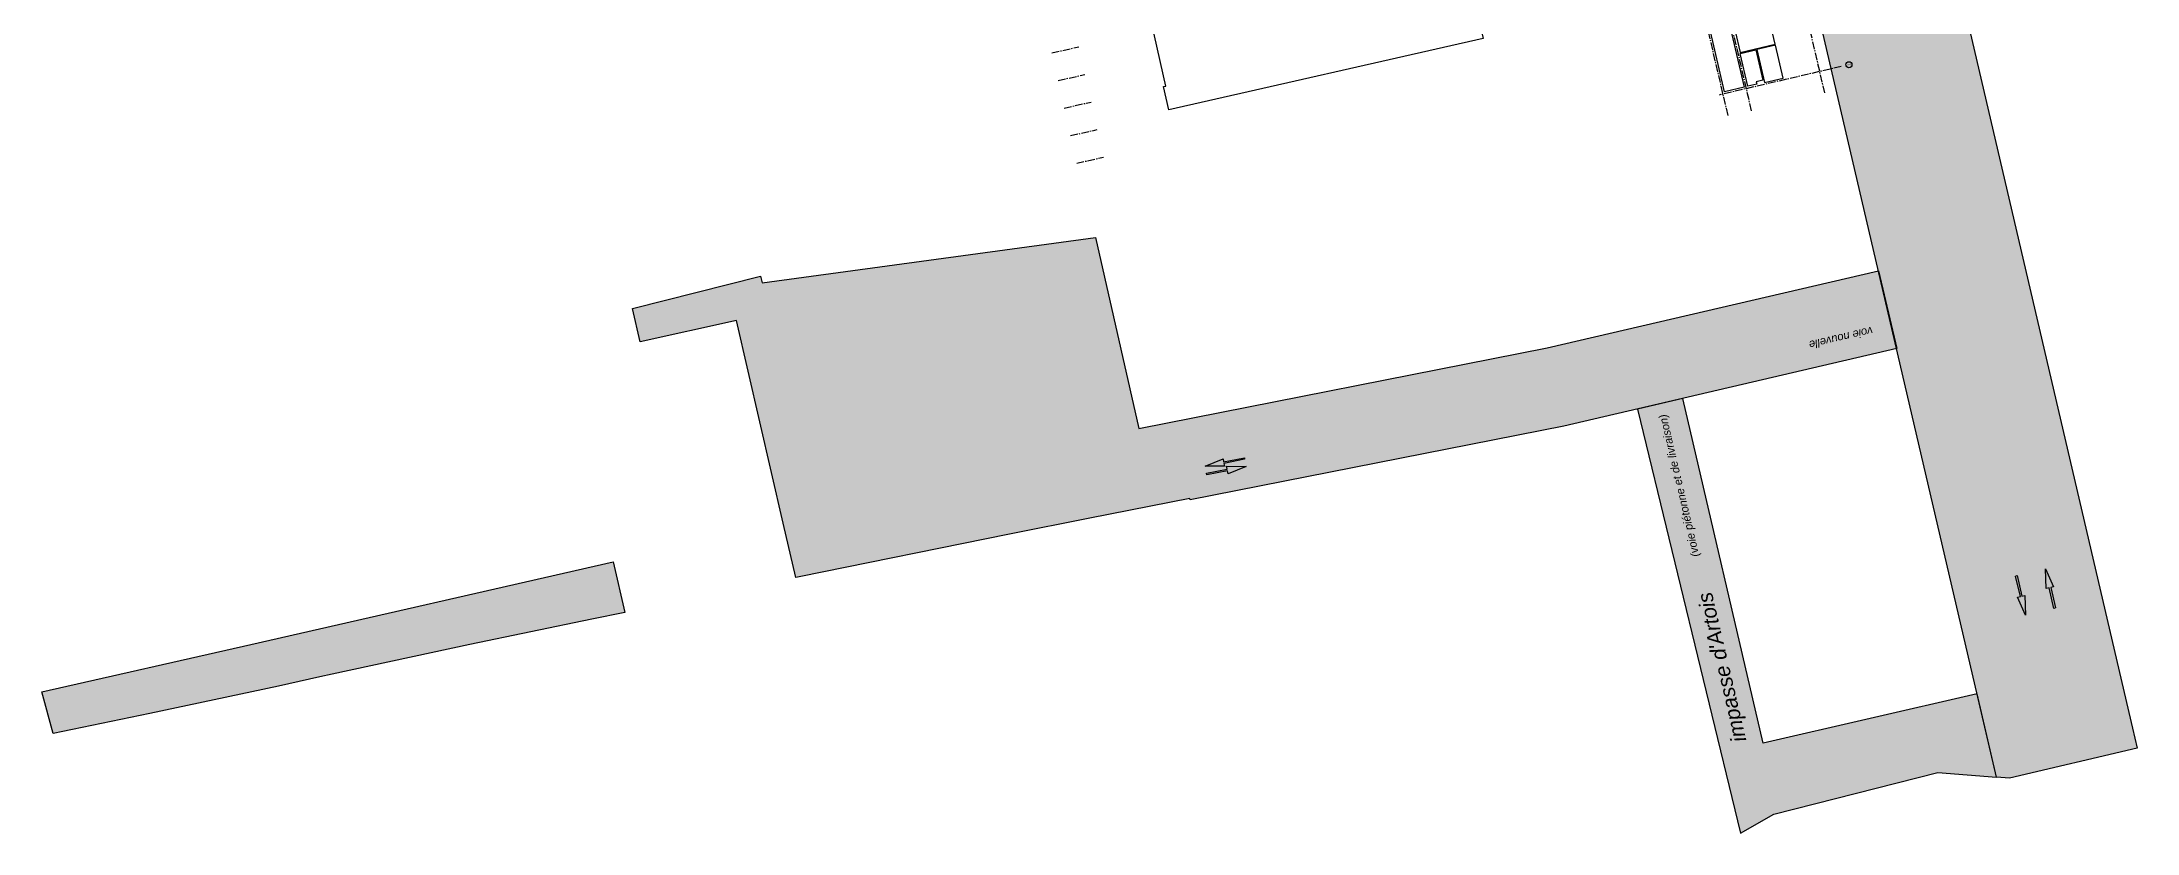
# Model space of a CAD drawing. Header units: metres. Extents: x 595957 to 596489, y 139635 to 139908.
# Drawn here: x 596279.9 to 596489.3, y 139676.1 to 139755.2 of the extents above; entities that cross this region are included whole.
import ezdxf
from ezdxf.enums import TextEntityAlignment as Align

# ---------------------------------------------------------------- set-up
doc = ezdxf.new("R2010")
doc.units = ezdxf.units.M
doc.header["$MEASUREMENT"] = 0
doc.linetypes.add('AXES2', pattern=[1.125, 0.75, -0.125, 0.125, -0.125])
for name, color, linetype in [('00-AXE-0.00', 14, 'AXES2'), ('07-REVETEMENTS-INTER-0.10', 10, 'Continuous'), ('_PROJET-VOIRIE', 252, 'Continuous')]:
    doc.layers.add(name, color=color, linetype=linetype)
doc.layers.add('07-SF-HABIT-0.05', color=7, linetype='Continuous', plot=False)
doc.layers.add('Marquage au sol', color=7, linetype='Continuous', true_color=0xffffff)
doc.styles.get("Standard").update_dxf_attribs({"font": 'arial.ttf'})

# ---------------------------------------------------------------- blocks, each defined once
blk = doc.blocks.new('gsh_ttdr')
blk.add_hatch(color=0).paths.add_polyline_path([(0.526, 0.094), (0.526, 0.02), (0, 0.02), (0, -0.02), (0.526, -0.02), (0.526, -0.094), (0.999, 0)])
at = {"color": 0, "linetype": 'ByBlock'}
for p, q in [((0, 0.02), (0.526, 0.02)), ((0, -0.02), (0, 0.02)), ((0.526, 0.02), (0.526, 0.094)), ((0.526, 0.094), (0.999, 0)), ((0.999, 0), (0.526, -0.094)), ((0.526, -0.02), (0, -0.02)), ((0.526, -0.094), (0.526, -0.02))]:
    blk.add_line(p, q, dxfattribs=at)
blk = doc.blocks.new('A$C07BF1C9F')
at = {"layer": '_PROJET-VOIRIE'}
h = blk.add_hatch(color=256, dxfattribs=at)
h.dxf.hatch_style = 1
h.paths.add_polyline_path([(596118.56, 139600.49), (596117.27, 139600.59), (596087.1, 139729.88), (596072.5, 139726.48), (596068.27, 139744.61), (596069.98, 139745.01), (596067.17, 139757.74), (596067.83, 139757.89), (596053.14, 139820.92), (596079.19, 139826.99), (596131.33, 139603.48)])
h = blk.add_hatch(color=256, dxfattribs=at)
h.dxf.hatch_style = 1
h.paths.add_polyline_path([(595995.95, 139625.97), (595991.29, 139646.25), (595981.66, 139644.09), (595980.9, 139647.44), (595993.69, 139650.66), (595993.85, 139649.99), (596027.19, 139654.52), (596031.51, 139635.43), (596072.33, 139643.49), (596105.46, 139651.21), (596107.29, 139643.42), (596074.01, 139635.66), (596036.66, 139628.3), (596036.62, 139628.44), (596026.63, 139626.47), (596018.57, 139624.87), (595997.56, 139620.62), (595997.22, 139620.55)])
h = blk.add_hatch(color=256, dxfattribs=at)
h.dxf.hatch_style = 1
h.paths.add_polyline_path([(596091.68, 139595), (596095, 139596.89), (596111.41, 139601.05), (596117.27, 139600.59), (596115.33, 139608.93), (596093.94, 139603.99), (596085.91, 139638.44), (596081.38, 139637.38)])
h = blk.add_hatch(color=256, dxfattribs=at)
h.dxf.hatch_style = 1
h.paths.add_polyline_path([(595980.12, 139617.05), (595976.81, 139616.38), (595964.63, 139613.84), (595950.84, 139610.88), (595949.62, 139610.61), (595945.49, 139609.68), (595932.62, 139606.94), (595922.95, 139604.94), (595921.83, 139609.12), (595942.72, 139613.84), (595978.94, 139622.12)])
for points in [[(596118.56, 139600.49), (596117.27, 139600.59), (596087.1, 139729.88), (596072.5, 139726.48), (596068.27, 139744.61), (596069.98, 139745.01), (596067.17, 139757.74), (596067.83, 139757.89), (596053.14, 139820.92), (596079.19, 139826.99), (596131.33, 139603.48)], [(595995.95, 139625.97), (595995.95, 139625.97), (595991.29, 139646.25), (595981.66, 139644.09), (595980.9, 139647.44), (595993.69, 139650.66), (595993.85, 139649.99), (596027.19, 139654.52), (596031.51, 139635.43), (596072.33, 139643.49), (596105.46, 139651.21), (596107.29, 139643.42), (596074.01, 139635.66), (596036.66, 139628.3), (596036.62, 139628.44), (596026.63, 139626.47), (596018.57, 139624.87), (595997.56, 139620.62), (595997.22, 139620.55)], [(596091.68, 139595), (596095, 139596.89), (596111.41, 139601.05), (596117.27, 139600.59), (596115.33, 139608.93), (596093.94, 139603.99), (596085.91, 139638.44), (596081.38, 139637.38)], [(595980.12, 139617.05), (595976.81, 139616.38), (595964.63, 139613.84), (595950.84, 139610.88), (595949.62, 139610.61), (595945.49, 139609.68), (595932.62, 139606.94), (595922.95, 139604.94), (595921.83, 139609.12), (595942.72, 139613.84), (595978.94, 139622.12)]]:
    blk.add_lwpolyline(points, close=True, dxfattribs=at)
at = {"layer": 'Marquage au sol'}
for p, xscale, yscale, rotation in [((596042.08, 139632.44, 0), 4.024660549001916, 4.024660549001916, 191.1377211936287), ((596038.29, 139630.88, 0), 4.024660549001916, 4.024660549001916, 11.13772119362873), ((596119.26, 139620.71, 0), 4.024660549001915, 4.024660549001915, 283.110141363316), ((596123.09, 139617.48, 0), 4.024660549001915, 4.024660549001915, 103.110141366587)]:
    blk.add_blockref('gsh_ttdr', p, dxfattribs=dict(at, xscale=xscale, yscale=yscale, rotation=rotation))
for s, width, insert, char_height, attachment_point, rotation in [('{\\fArial|b0|i1|c0|p34;voie nouvelle}', 16.6274, (596101.72, 139644.5), 0.8, 5, 193.1213), ('{\\fArial|b0|i1|c0|p34;(voie piétonne et de livraison)}', 16.6274, (596085.63, 139629.75), 0.8, 5, 103.1213), ("\\pt13.5;{\\fArial|b0|i1|c0|p34;impasse d'Artois}", 27.0874, (596090.8, 139603.94), 1.5, 1, 103.1213)]:
    blk.add_mtext_dynamic_manual_height_columns(s, width=width, gutter_width=2.5, heights=[0], dxfattribs=dict(insert=insert, char_height=char_height, attachment_point=attachment_point, rotation=rotation))

msp = doc.modelspace()

# ---------------------------------------------------------------- linework, layer by layer
at = {"layer": '00-AXE-0.00'}
for p, q in [((596450.799, 139748.342), (596436.309, 139810.503)), ((596458.119, 139750.11), (596443.643, 139812.212)), ((596448.448, 139747.856), (596433.972, 139809.958)), ((596459.762, 139752.752), (596447.559, 139749.908))]:
    msp.add_line(p, q, dxfattribs=at)
at = {"layer": '00-AXE-0.00', "color": 251, "true_color": 0x666666}
for p, q in [((596380.837, 139754.116), (596383.52, 139754.72)), ((596381.457, 139751.36), (596384.14, 139751.963)), ((596382.077, 139748.604), (596384.76, 139749.207)), ((596382.697, 139745.848), (596385.38, 139746.451)), ((596383.316, 139743.091), (596385.999, 139743.695))]:
    msp.add_line(p, q, dxfattribs=at)
at = {"layer": '00-AXE-0.00', "linetype": 'Continuous'}
msp.add_circle((596460.541, 139752.934), 0.3, dxfattribs=at)
at = {"layer": '07-SF-HABIT-0.05'}
for points in [[(596392.539, 139748.416), (596391.996, 139750.756), (596392.22, 139750.807), (596382.794, 139792.723), (596411.054, 139799.078), (596411.107, 139798.847), (596411.492, 139798.952), (596420.95, 139758.367), (596423.207, 139758.875), (596423.964, 139755.541)], [(596448.098, 139750.239), (596445.077, 139763.196), (596447.025, 139763.65), (596450.046, 139750.693)], [(596453.162, 139754.987), (596452.667, 139757.11), (596449.151, 139756.29), (596449.646, 139754.167)], [(596449.669, 139754.07), (596451.227, 139754.433), (596451.937, 139751.39), (596451.255, 139751.231), (596451.312, 139750.988), (596450.435, 139750.784)], [(596451.325, 139754.456), (596452.091, 139751.169), (596453.951, 139751.603), (596453.185, 139754.889)]]:
    msp.add_lwpolyline(points, close=True, dxfattribs=at)

# ---------------------------------------------------------------- block references
at = {"layer": '07-REVETEMENTS-INTER-0.10'}
msp.add_blockref('A$C07BF1C9F', (358.018, 81.132), dxfattribs=at)

# ---------------------------------------------------------------- texts
at = {"layer": '00-AXE-0.00'}
msp.add_text('1', height=0.3, rotation=103.12127, dxfattribs=at).set_placement((596460.541, 139752.934), align=Align.MIDDLE_CENTER)

doc.saveas('drawing.dxf')
